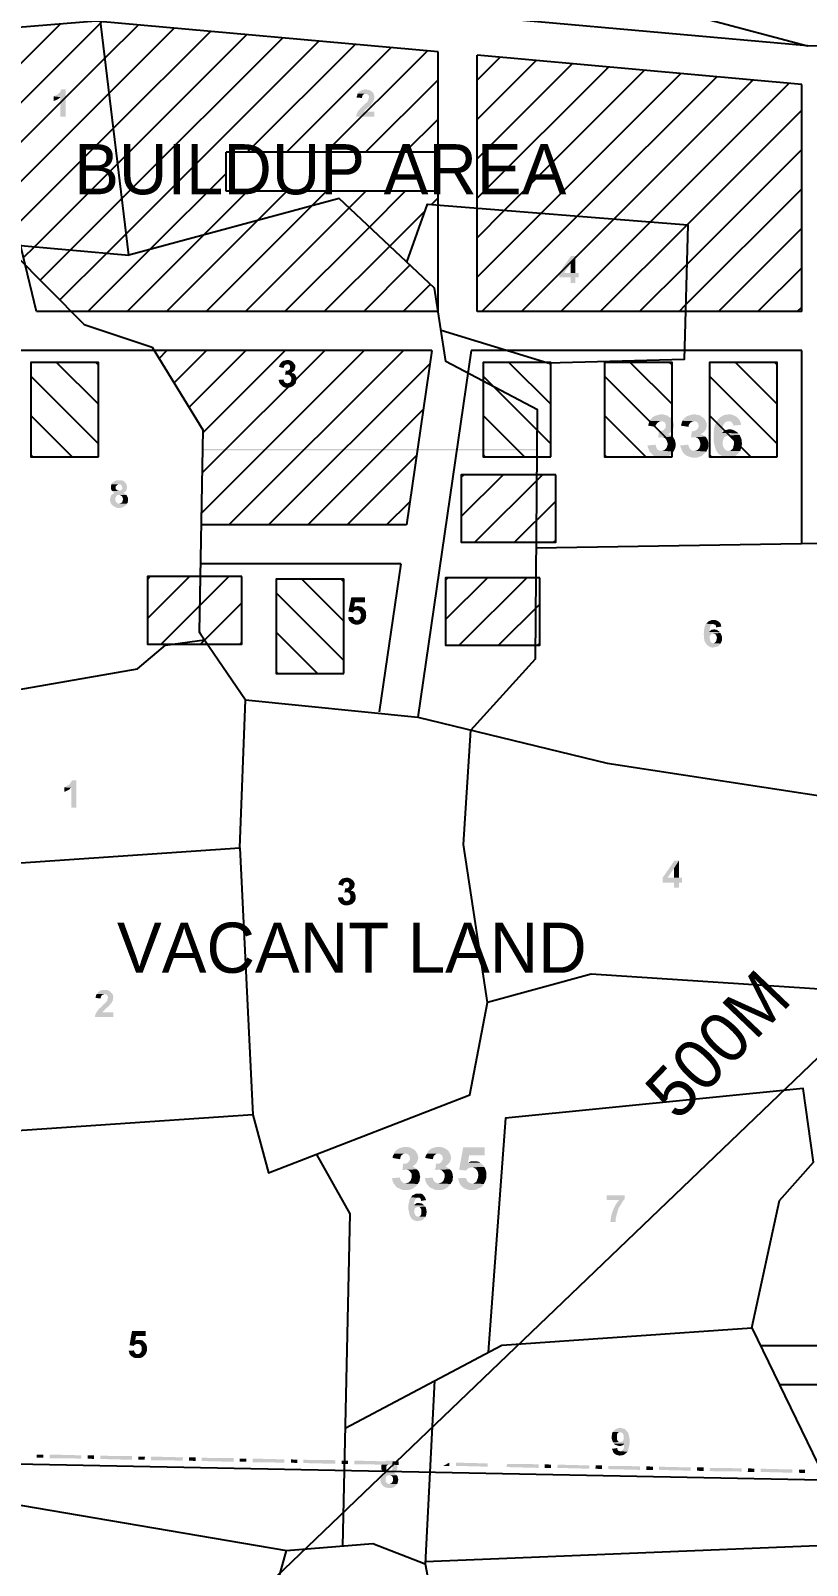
# Model space of a CAD drawing. Header units: metres. Extents: x 297 to 3998, y 336 to 1712.
# Drawn here: x 2994.3 to 3133.6, y 688.9 to 964.4 of the extents above; entities that cross this region are included whole.
import ezdxf

# ---------------------------------------------------------------- set-up
doc = ezdxf.new("R2010")
doc.units = ezdxf.units.M
doc.header["$MEASUREMENT"] = 0
doc.styles.get("Standard").update_dxf_attribs({"font": 'CENSCBK.TTF'})
pattern_1 = [(45, (-2513.5867, 677.9554), (-3.535534, 3.535534), [])]

msp = doc.modelspace()

# ---------------------------------------------------------------- hatches: boundary and pattern name
h = msp.add_hatch()
h.set_pattern_fill('ANSI31', color=2, scale=40, style=0)
h.set_pattern_definition(pattern_1)
h.paths.add_polyline_path([(3006.861, 966.04), (3005.98, 966.119), (2983.198, 964.258), (2992.484, 925.847), (3011.897, 924.13)])
h = msp.add_hatch()
h.set_pattern_fill('ANSI31', color=2, scale=40, style=0)
h.set_pattern_definition(pattern_1)
h.paths.add_polyline_path([(3067.375, 960.627), (3006.861, 966.04), (3011.897, 924.13), (3049.64, 934.311), (3061.77, 922.852), (3065.494, 933.293), (3067.375, 933.143), (3067.375, 935.589), (3029.35, 935.589), (3029.35, 942.589), (3067.375, 942.589)])
h = msp.add_hatch()
h.set_pattern_fill('ANSI31', color=2, scale=40, style=0)
h.set_pattern_definition(pattern_1)
h.paths.add_polyline_path([(3112.181, 929.584), (3111.76, 914), (3132.625, 914), (3132.625, 954.789), (3074.375, 960), (3074.375, 932.587)])
at = {"linetype": 'Continuous'}
for points in [[(3000.553, 953.873), (2999.826, 953.873), (2999.753, 953.8), (2999.68, 953.582), (2999.607, 953.437), (2999.462, 953.291), (2999.316, 953.146), (2999.098, 953), (2998.953, 952.855), (2998.735, 952.782), (2998.589, 952.637), (2998.444, 952.637), (2999.607, 952.491), (2999.607, 949.001), (3000.553, 949.001)], [(3054.367, 953.873), (3054.149, 953.873), (3054.004, 953.8), (3053.858, 953.8), (3053.713, 953.728), (3053.64, 953.728), (3053.567, 953.655), (3053.422, 953.582), (3053.276, 953.51), (3053.131, 953.437), (3053.131, 953.291), (3053.058, 953.219), (3052.985, 953.146), (3054.367, 953.073), (3054.513, 953.073), (3054.804, 952.928), (3054.949, 952.782), (3055.022, 952.491), (3054.949, 952.273), (3054.876, 951.982), (3054.731, 951.691), (3054.513, 951.473), (3054.294, 951.328), (3054.076, 951.11), (3053.858, 950.892), (3053.64, 950.673), (3053.422, 950.455), (3053.276, 950.237), (3053.058, 950.019), (3052.913, 949.801), (3052.84, 949.51), (3052.695, 949.219), (3052.695, 949.001), (3055.967, 949.001), (3055.967, 949.873), (3054.076, 949.873), (3054.222, 950.019), (3054.367, 950.237), (3054.585, 950.382), (3054.804, 950.601), (3055.094, 950.819), (3055.313, 951.037), (3055.458, 951.328), (3055.676, 951.546), (3055.749, 951.764), (3055.822, 951.91), (3055.894, 951.982), (3055.967, 952.273), (3055.967, 952.564), (3055.894, 952.855), (3055.822, 953.146), (3055.603, 953.364), (3055.385, 953.582), (3055.167, 953.728), (3054.876, 953.8), (3054.731, 953.8), (3054.585, 953.873)], [(2998.444, 952.637), (2998.444, 951.764), (2998.517, 951.837), (2998.735, 951.91), (2999.098, 952.055), (2999.316, 952.201), (2999.535, 952.419), (2999.607, 952.491)], [(3052.985, 953.146), (3052.913, 953), (3052.913, 952.855), (3052.84, 952.71), (3052.767, 952.564), (3052.767, 952.419), (3053.713, 952.346), (3053.713, 952.419), (3053.785, 952.637), (3053.858, 952.855), (3054.004, 953), (3054.222, 953.073), (3054.367, 953.073)], [(3092.037, 923.984), (3091.237, 923.984), (3089.128, 920.93), (3089.128, 920.13), (3091.165, 920.13), (3091.165, 919.112), (3092.037, 919.112), (3092.037, 920.13), (3092.619, 920.13), (3092.619, 920.93), (3090.001, 920.93), (3091.165, 922.603)], [(3092.037, 923.984), (3091.165, 922.603), (3091.165, 920.93), (3090.001, 920.93), (3092.037, 920.93)], [(3039.023, 904.567), (3038.95, 904.422), (3038.95, 904.349), (3038.877, 904.131), (3038.877, 904.058), (3039.677, 903.84), (3039.677, 903.913), (3039.75, 904.131), (3039.823, 904.277), (3039.968, 904.422), (3040.186, 904.495), (3040.332, 904.495)], [(3040.332, 905.295), (3040.259, 905.295), (3039.968, 905.222), (3039.605, 905.149), (3039.314, 904.931), (3039.096, 904.64), (3039.023, 904.567), (3040.332, 904.495), (3040.55, 904.495), (3040.768, 904.349), (3040.841, 904.131), (3040.841, 903.986), (3040.841, 903.768), (3040.695, 903.549), (3040.477, 903.404), (3040.259, 903.404), (3040.041, 903.404), (3039.968, 902.604), (3040.041, 902.604), (3040.186, 902.677), (3040.259, 902.677), (3040.405, 902.677), (3041.641, 902.749), (3041.495, 902.895), (3041.35, 902.895), (3041.204, 902.968), (3041.132, 903.04), (3041.35, 903.186), (3041.495, 903.331), (3041.641, 903.477), (3041.714, 903.622), (3041.786, 903.986), (3041.786, 904.349), (3041.568, 904.64), (3041.35, 904.931), (3041.059, 905.149), (3040.841, 905.222), (3040.623, 905.295), (3040.477, 905.295)], [(3039.677, 901.804), (3038.805, 901.731), (3038.805, 901.586), (3038.877, 901.368), (3038.95, 901.149), (3039.096, 900.931), (3039.241, 900.786), (3039.386, 900.64), (3039.605, 900.495), (3039.75, 900.422), (3039.968, 900.35), (3040.186, 900.35), (3040.405, 900.35), (3040.695, 900.35), (3040.914, 900.422), (3041.132, 900.495), (3041.277, 900.568), (3041.495, 900.713), (3041.641, 900.931), (3041.786, 901.004), (3040.332, 901.077), (3040.186, 901.149), (3039.968, 901.222), (3039.823, 901.368), (3039.75, 901.513), (3039.677, 901.659)], [(3041.641, 902.749), (3040.405, 902.677), (3040.55, 902.677), (3040.623, 902.604), (3040.768, 902.531), (3040.914, 902.386), (3040.986, 902.24), (3041.059, 902.095), (3041.059, 901.804), (3040.986, 901.513), (3040.914, 901.368), (3040.841, 901.295), (3040.623, 901.149), (3040.477, 901.149), (3040.332, 901.077), (3041.786, 901.004), (3041.859, 901.149), (3041.932, 901.513), (3042.004, 901.877), (3041.932, 902.313), (3041.859, 902.459), (3041.786, 902.604), (3041.786, 902.677)], [(3107.454, 895.55), (3107.309, 895.55), (3107.018, 895.477), (3106.727, 895.404), (3106.509, 895.332), (3106.218, 895.259), (3106, 895.114), (3105.782, 894.968), (3105.636, 894.75), (3105.418, 894.532), (3105.345, 894.386), (3107.382, 894.314), (3107.6, 894.314), (3107.745, 894.241), (3108.036, 894.095), (3108.182, 893.805), (3108.254, 893.441), (3108.182, 893.15), (3107.964, 892.859), (3107.818, 892.714), (3107.673, 892.641), (3107.454, 892.568), (3107.236, 892.496), (3107.018, 892.496), (3106.873, 891.332), (3106.945, 891.332), (3107.091, 891.405), (3107.309, 891.405), (3107.527, 891.405), (3109.491, 891.55), (3109.345, 891.623), (3108.982, 891.841), (3108.763, 891.914), (3108.618, 891.986), (3108.982, 892.205), (3109.2, 892.423), (3109.418, 892.641), (3109.563, 892.932), (3109.636, 893.15), (3109.709, 893.441), (3109.709, 893.732), (3109.636, 894.023), (3109.563, 894.241), (3109.418, 894.532), (3109.273, 894.75), (3109.054, 894.968), (3108.763, 895.114), (3108.545, 895.332), (3108.182, 895.404), (3107.891, 895.477), (3107.673, 895.55)], [(3113.345, 895.55), (3113.2, 895.55), (3112.909, 895.477), (3112.618, 895.404), (3112.4, 895.332), (3112.109, 895.259), (3111.891, 895.114), (3111.672, 894.968), (3111.527, 894.75), (3111.309, 894.532), (3111.236, 894.386), (3113.272, 894.314), (3113.49, 894.314), (3113.636, 894.241), (3113.927, 894.095), (3114.072, 893.805), (3114.145, 893.441), (3114.072, 893.15), (3113.854, 892.859), (3113.709, 892.714), (3113.563, 892.641), (3113.345, 892.568), (3113.127, 892.496), (3112.909, 892.496), (3112.763, 891.332), (3112.836, 891.332), (3112.981, 891.405), (3113.2, 891.405), (3113.418, 891.405), (3115.381, 891.55), (3115.236, 891.623), (3114.872, 891.841), (3114.654, 891.914), (3114.509, 891.986), (3114.872, 892.205), (3115.09, 892.423), (3115.308, 892.641), (3115.454, 892.932), (3115.527, 893.15), (3115.599, 893.441), (3115.599, 893.732), (3115.527, 894.023), (3115.454, 894.241), (3115.308, 894.532), (3115.163, 894.75), (3114.945, 894.968), (3114.654, 895.114), (3114.436, 895.332), (3114.072, 895.404), (3113.781, 895.477), (3113.563, 895.55)], [(3119.599, 895.55), (3119.526, 895.55), (3119.235, 895.477), (3118.945, 895.477), (3118.654, 895.404), (3118.436, 895.259), (3118.145, 895.114), (3117.926, 894.968), (3117.708, 894.75), (3117.563, 894.532), (3117.49, 894.386), (3119.526, 894.314), (3119.817, 894.314), (3120.035, 894.168), (3120.181, 893.95), (3120.326, 893.732), (3120.326, 893.514), (3121.708, 893.659), (3121.708, 893.805), (3121.635, 894.168), (3121.49, 894.459), (3121.344, 894.677), (3121.126, 894.895), (3120.908, 895.114), (3120.617, 895.259), (3120.326, 895.404), (3120.035, 895.477), (3119.817, 895.55)], [(3025.06, 892.714), (3024.769, 856.498), (3024.406, 856.425)], [(3025.351, 892.786), (3025.06, 892.714), (3024.769, 856.498)], [(3105.345, 894.386), (3105.2, 894.023), (3105.127, 893.732), (3105.055, 893.514), (3106.436, 893.295), (3106.436, 893.586), (3106.582, 893.805), (3106.727, 894.023), (3106.945, 894.168), (3107.164, 894.314), (3107.382, 894.314)], [(3111.236, 894.386), (3111.091, 894.023), (3111.018, 893.732), (3110.945, 893.514), (3112.327, 893.295), (3112.327, 893.586), (3112.472, 893.805), (3112.618, 894.023), (3112.836, 894.168), (3113.054, 894.314), (3113.272, 894.314)], [(3117.49, 894.386), (3117.345, 894.314), (3117.272, 894.168), (3117.199, 893.877), (3117.054, 893.659), (3116.981, 893.368), (3116.908, 893.077), (3116.908, 892.714), (3116.836, 892.423), (3116.836, 892.059), (3116.836, 891.696), (3116.836, 891.332), (3116.836, 890.968), (3116.836, 890.677), (3116.908, 890.314), (3116.981, 890.023), (3117.054, 889.732), (3117.127, 889.441), (3117.199, 889.223), (3117.345, 888.932), (3117.563, 888.641), (3117.708, 888.423), (3117.999, 888.278), (3118.217, 888.132), (3118.436, 887.987), (3118.726, 887.914), (3119.017, 887.841), (3119.235, 887.769), (3119.526, 887.769), (3119.817, 887.769), (3120.108, 887.841), (3120.399, 887.914), (3120.617, 888.059), (3120.908, 888.205), (3121.126, 888.423), (3121.344, 888.641), (3121.417, 888.787), (3121.563, 888.932), (3119.526, 889.005), (3119.235, 889.005), (3119.09, 889.078), (3118.872, 889.223), (3118.726, 889.441), (3118.581, 889.659), (3118.508, 889.878), (3118.436, 890.096), (3118.436, 890.387), (3118.436, 890.677), (3118.508, 890.896), (3118.581, 891.114), (3118.654, 891.332), (3118.799, 891.477), (3119.017, 891.623), (3119.235, 891.696), (3119.454, 891.768), (3121.49, 891.841), (3121.344, 891.986), (3121.199, 892.132), (3118.363, 892.205), (3118.363, 892.35), (3118.363, 892.641), (3118.436, 892.932), (3118.436, 893.223), (3118.508, 893.514), (3118.654, 893.805), (3118.799, 894.023), (3119.017, 894.168), (3119.308, 894.314), (3119.526, 894.314)], [(3119.672, 892.859), (3119.526, 892.859), (3119.235, 892.786), (3118.945, 892.714), (3118.726, 892.568), (3118.436, 892.35), (3118.363, 892.205), (3121.199, 892.132), (3121.126, 892.277), (3120.908, 892.423), (3120.617, 892.568), (3120.399, 892.714), (3120.108, 892.786), (3119.89, 892.859)], [(3106.364, 890.096), (3104.982, 889.95), (3104.982, 889.732), (3105.127, 889.368), (3105.273, 889.005), (3105.418, 888.714), (3105.636, 888.496), (3105.927, 888.205), (3106.218, 888.059), (3106.582, 887.914), (3106.873, 887.841), (3107.236, 887.769), (3107.6, 887.769), (3107.964, 887.769), (3108.327, 887.914), (3108.618, 887.987), (3108.982, 888.205), (3109.2, 888.423), (3109.491, 888.714), (3109.636, 888.859), (3107.454, 889.005), (3107.164, 889.005), (3106.873, 889.15), (3106.654, 889.368), (3106.509, 889.659), (3106.436, 889.878)], [(3109.491, 891.55), (3107.527, 891.405), (3107.745, 891.405), (3107.891, 891.332), (3108.109, 891.259), (3108.327, 890.968), (3108.4, 890.823), (3108.473, 890.605), (3108.545, 890.387), (3108.545, 890.241), (3108.545, 890.023), (3108.473, 889.805), (3108.4, 889.587), (3108.327, 889.441), (3108.036, 889.15), (3107.891, 889.078), (3107.673, 889.005), (3107.454, 889.005), (3109.636, 888.859), (3109.709, 889.005), (3109.854, 889.296), (3109.927, 889.514), (3110, 889.805), (3110, 890.096), (3110, 890.387), (3109.927, 890.677), (3109.854, 890.968), (3109.709, 891.187), (3109.636, 891.332)], [(3112.254, 890.096), (3110.872, 889.95), (3110.872, 889.732), (3111.018, 889.368), (3111.163, 889.005), (3111.309, 888.714), (3111.527, 888.496), (3111.818, 888.205), (3112.109, 888.059), (3112.472, 887.914), (3112.763, 887.841), (3113.127, 887.769), (3113.49, 887.769), (3113.854, 887.769), (3114.218, 887.914), (3114.509, 887.987), (3114.872, 888.205), (3115.09, 888.423), (3115.381, 888.714), (3115.527, 888.859), (3113.345, 889.005), (3113.054, 889.005), (3112.763, 889.15), (3112.545, 889.368), (3112.4, 889.659), (3112.327, 889.878)], [(3115.381, 891.55), (3113.418, 891.405), (3113.636, 891.405), (3113.781, 891.332), (3113.999, 891.259), (3114.218, 890.968), (3114.29, 890.823), (3114.363, 890.605), (3114.436, 890.387), (3114.436, 890.241), (3114.436, 890.023), (3114.363, 889.805), (3114.29, 889.587), (3114.218, 889.441), (3113.927, 889.15), (3113.781, 889.078), (3113.563, 889.005), (3113.345, 889.005), (3115.527, 888.859), (3115.599, 889.005), (3115.745, 889.296), (3115.818, 889.514), (3115.89, 889.805), (3115.89, 890.096), (3115.89, 890.387), (3115.818, 890.677), (3115.745, 890.968), (3115.599, 891.187), (3115.527, 891.332)], [(3121.49, 891.841), (3119.454, 891.768), (3119.672, 891.696), (3119.817, 891.696), (3120.108, 891.477), (3120.326, 891.187), (3120.399, 890.896), (3120.472, 890.605), (3120.472, 890.241), (3120.399, 889.95), (3120.326, 889.587), (3120.181, 889.296), (3119.89, 889.078), (3119.745, 889.005), (3119.526, 889.005), (3121.563, 888.932), (3121.635, 889.078), (3121.708, 889.368), (3121.853, 889.659), (3121.853, 889.95), (3121.926, 890.314), (3121.853, 890.605), (3121.853, 890.896), (3121.781, 891.187), (3121.635, 891.477), (3121.563, 891.696)], [(3025.133, 889.296), (3025.133, 889.078), (3085.129, 889.078)], [(3025.133, 889.296), (3085.129, 889.296), (3085.129, 889.078)], [(3010.152, 883.696), (3010.007, 883.696), (3009.643, 883.696), (3009.352, 883.551), (3009.061, 883.333), (3008.843, 883.114), (3008.77, 882.969), (3010.152, 882.969), (3010.37, 882.969), (3010.588, 882.823), (3010.661, 882.605), (3010.734, 882.387), (3010.734, 882.169), (3010.588, 882.024), (3010.443, 881.878), (3010.152, 881.805), (3008.916, 881.805), (3009.061, 881.66), (3009.134, 881.587), (3009.207, 881.514), (3009.352, 881.442), (3009.207, 881.369), (3009.134, 881.296), (3008.916, 881.151), (3008.698, 880.933), (3008.625, 880.642), (3008.552, 880.351), (3008.552, 880.06), (3008.625, 879.769), (3008.698, 879.551), (3008.916, 879.26), (3008.989, 879.187), (3009.061, 879.115), (3009.352, 878.969), (3009.57, 878.824), (3009.861, 878.751), (3010.152, 878.751), (3010.443, 878.751), (3010.734, 878.824), (3011.025, 878.969), (3011.243, 879.115), (3011.316, 879.187), (3011.388, 879.187), (3011.534, 879.406), (3011.534, 879.478), (3010.152, 879.478), (3009.934, 879.551), (3009.716, 879.696), (3009.57, 879.915), (3009.498, 880.205), (3009.498, 880.351), (3009.498, 880.569), (3009.643, 880.787), (3009.788, 881.005), (3010.007, 881.078), (3010.152, 881.078), (3011.461, 881.078), (3011.388, 881.151), (3011.316, 881.224), (3011.17, 881.296), (3011.097, 881.442), (3010.952, 881.442), (3011.025, 881.514), (3011.243, 881.66), (3011.388, 881.733), (3011.534, 882.096), (3011.607, 882.46), (3011.534, 882.823), (3011.388, 883.114), (3011.17, 883.405), (3010.879, 883.623), (3010.661, 883.696), (3010.443, 883.696), (3010.298, 883.696)], [(3008.77, 882.969), (3008.77, 882.896), (3008.698, 882.678), (3008.698, 882.46), (3008.698, 882.242), (3008.77, 882.024), (3008.843, 881.878), (3008.916, 881.805), (3010.152, 881.805), (3010.079, 881.805), (3009.861, 881.878), (3009.716, 882.024), (3009.57, 882.169), (3009.57, 882.387), (3009.57, 882.605), (3009.716, 882.751), (3009.861, 882.896), (3010.007, 882.969), (3010.152, 882.969)], [(3011.461, 881.078), (3010.152, 881.078), (3010.443, 881.005), (3010.661, 880.86), (3010.807, 880.569), (3010.879, 880.351), (3010.807, 880.06), (3010.734, 879.769), (3010.516, 879.624), (3010.298, 879.551), (3010.152, 879.478), (3011.534, 879.478), (3011.679, 879.624), (3011.752, 879.915), (3011.752, 880.278), (3011.752, 880.569), (3011.607, 880.86), (3011.534, 881.005)], [(3054.294, 862.679), (3051.822, 862.679), (3051.313, 860.134), (3052.113, 859.989), (3052.258, 860.207), (3052.404, 860.28), (3052.549, 860.352), (3052.767, 860.352), (3054.222, 860.498), (3054.149, 860.57), (3054.076, 860.643), (3053.931, 860.789), (3053.858, 860.861), (3053.713, 860.934), (3052.331, 860.934), (3052.476, 861.807), (3054.294, 861.807)], [(3052.985, 861.152), (3052.913, 861.152), (3052.767, 861.08), (3052.622, 861.08), (3052.331, 860.934), (3053.713, 860.934), (3053.64, 861.007), (3053.495, 861.007), (3053.422, 861.08), (3053.276, 861.08), (3053.131, 861.152)], [(3054.222, 860.498), (3052.767, 860.352), (3052.913, 860.352), (3053.204, 860.28), (3053.349, 860.061), (3053.495, 859.771), (3053.567, 859.48), (3053.495, 859.189), (3053.422, 858.898), (3053.204, 858.68), (3052.985, 858.534), (3052.84, 858.534), (3054.222, 858.534), (3054.222, 858.607), (3054.367, 858.825), (3054.44, 858.971), (3054.44, 859.189), (3054.513, 859.407), (3054.44, 859.625), (3054.44, 859.843), (3054.44, 860.061), (3054.367, 860.28), (3054.294, 860.352)], [(3052.113, 859.189), (3051.24, 859.116), (3051.24, 859.043), (3051.313, 858.825), (3051.386, 858.607), (3051.531, 858.389), (3051.676, 858.243), (3051.822, 858.098), (3052.04, 857.952), (3052.258, 857.88), (3052.476, 857.807), (3052.695, 857.807), (3052.913, 857.807), (3053.131, 857.807), (3053.349, 857.88), (3053.567, 857.952), (3053.785, 858.098), (3054.004, 858.243), (3054.149, 858.389), (3054.222, 858.534), (3052.84, 858.534), (3052.622, 858.607), (3052.476, 858.68), (3052.331, 858.752), (3052.258, 858.971), (3052.186, 859.043)], [(3115.454, 857.952), (3115.381, 857.88), (3115.308, 857.734), (3115.236, 857.443), (3115.163, 857.225), (3115.163, 857.08), (3115.09, 856.862), (3115.09, 856.643), (3115.09, 856.425), (3115.018, 856.134), (3115.09, 855.916), (3115.09, 855.698), (3115.09, 855.48), (3115.09, 855.262), (3115.163, 855.116), (3115.163, 854.898), (3115.308, 854.607), (3115.381, 854.535), (3115.454, 854.389), (3115.672, 854.098), (3115.963, 853.88), (3116.254, 853.735), (3116.617, 853.662), (3116.981, 853.735), (3117.345, 853.807), (3117.708, 853.953), (3117.926, 854.244), (3117.999, 854.316), (3118.072, 854.389), (3116.763, 854.462), (3116.472, 854.535), (3116.254, 854.753), (3116.181, 855.044), (3116.108, 855.334), (3116.108, 855.698), (3116.254, 855.916), (3116.399, 856.134), (3116.763, 856.207), (3118.072, 856.28), (3117.926, 856.353), (3117.854, 856.425), (3116.036, 856.498), (3116.036, 856.643), (3116.108, 857.007), (3116.181, 857.371), (3116.327, 857.662), (3116.472, 857.807), (3116.617, 857.88), (3116.763, 857.88)], [(3116.836, 858.607), (3116.472, 858.607), (3116.108, 858.462), (3115.818, 858.316), (3115.527, 858.025), (3115.454, 857.952), (3116.763, 857.88), (3116.981, 857.807), (3117.127, 857.807), (3117.199, 857.662), (3117.272, 857.516), (3117.272, 857.298), (3118.217, 857.443), (3118.145, 857.589), (3118.145, 857.734), (3118.072, 857.952), (3117.854, 858.243), (3117.49, 858.462), (3117.345, 858.534), (3117.127, 858.607), (3116.981, 858.607)], [(3116.908, 856.934), (3116.836, 856.934), (3116.617, 856.862), (3116.399, 856.862), (3116.254, 856.716), (3116.108, 856.643), (3116.036, 856.498), (3117.854, 856.425), (3117.854, 856.571), (3117.636, 856.643), (3117.49, 856.789), (3117.345, 856.862), (3117.127, 856.862), (3117.054, 856.934)], [(3024.769, 856.498), (3024.406, 856.425), (3025.569, 855.116)], [(3024.406, 856.425), (3025.569, 855.116), (3025.351, 854.971)], [(3025.569, 855.189), (3025.424, 854.898), (3032.987, 844.426)], [(3025.424, 854.898), (3032.987, 844.426), (3032.769, 844.135)], [(3118.072, 856.28), (3116.763, 856.207), (3116.981, 856.134), (3117.199, 855.989), (3117.345, 855.698), (3117.417, 855.407), (3117.345, 855.116), (3117.272, 854.825), (3117.127, 854.607), (3116.908, 854.462), (3116.763, 854.462), (3118.072, 854.389), (3118.145, 854.535), (3118.29, 854.898), (3118.29, 855.334), (3118.29, 855.698), (3118.145, 856.062), (3118.072, 856.207)], [(3002.516, 829.809), (3001.716, 829.809), (3001.571, 829.591), (3001.498, 829.445), (3001.353, 829.227), (3001.207, 829.082), (3000.989, 828.936), (3000.844, 828.864), (3000.625, 828.718), (3000.48, 828.645), (3000.335, 828.573), (3001.571, 828.5), (3001.571, 824.937), (3002.516, 824.937)], [(3000.335, 828.573), (3000.335, 827.773), (3000.407, 827.773), (3000.698, 827.918), (3000.989, 828.064), (3001.28, 828.209), (3001.425, 828.427), (3001.571, 828.5)], [(3110.582, 815.41), (3109.782, 815.41), (3107.673, 812.356), (3107.673, 811.483), (3109.709, 811.483), (3109.709, 810.538), (3110.582, 810.538), (3110.582, 811.483), (3111.163, 811.483), (3111.163, 812.356), (3108.545, 812.356), (3109.709, 814.028)], [(3110.582, 815.41), (3109.709, 814.028), (3109.709, 812.356), (3108.545, 812.356), (3110.582, 812.356)], [(3049.64, 811.628), (3049.64, 811.483), (3049.568, 811.41), (3049.495, 811.192), (3049.495, 811.119), (3050.367, 810.901), (3050.367, 810.974), (3050.367, 811.192), (3050.513, 811.338), (3050.586, 811.483), (3050.804, 811.556), (3050.949, 811.556)], [(3051.022, 812.356), (3050.877, 812.356), (3050.586, 812.283), (3050.222, 812.21), (3049.931, 811.992), (3049.713, 811.701), (3049.64, 811.628), (3050.949, 811.556), (3051.167, 811.556), (3051.386, 811.41), (3051.458, 811.192), (3051.458, 811.047), (3051.458, 810.828), (3051.313, 810.61), (3051.095, 810.465), (3050.877, 810.465), (3050.731, 810.465), (3050.586, 809.665), (3050.658, 809.665), (3050.804, 809.738), (3050.949, 809.738), (3051.022, 809.738), (3052.331, 809.81), (3052.186, 809.883), (3052.113, 809.956), (3051.967, 809.956), (3051.822, 810.029), (3051.749, 810.101), (3051.967, 810.247), (3052.113, 810.392), (3052.258, 810.538), (3052.331, 810.683), (3052.404, 811.047), (3052.404, 811.41), (3052.258, 811.701), (3051.967, 811.992), (3051.676, 812.21), (3051.458, 812.283), (3051.24, 812.356), (3051.095, 812.356)], [(3050.295, 808.865), (3049.422, 808.792), (3049.422, 808.647), (3049.495, 808.429), (3049.568, 808.21), (3049.713, 807.992), (3049.858, 807.847), (3050.004, 807.701), (3050.222, 807.556), (3050.367, 807.483), (3050.586, 807.411), (3050.804, 807.411), (3051.095, 807.411), (3051.313, 807.411), (3051.531, 807.483), (3051.749, 807.556), (3051.967, 807.629), (3052.113, 807.774), (3052.331, 807.992), (3052.404, 808.065), (3051.022, 808.138), (3050.804, 808.21), (3050.586, 808.283), (3050.513, 808.429), (3050.367, 808.574), (3050.367, 808.72)], [(3052.331, 809.81), (3051.022, 809.738), (3051.167, 809.738), (3051.313, 809.665), (3051.458, 809.592), (3051.531, 809.447), (3051.604, 809.301), (3051.676, 809.156), (3051.676, 808.865), (3051.604, 808.574), (3051.531, 808.429), (3051.458, 808.356), (3051.24, 808.21), (3051.095, 808.21), (3051.022, 808.138), (3052.404, 808.065), (3052.476, 808.21), (3052.622, 808.574), (3052.622, 808.938), (3052.549, 809.301), (3052.476, 809.519), (3052.404, 809.665), (3052.404, 809.738)], [(3007.534, 792.212), (3007.316, 792.212), (3007.17, 792.212), (3007.025, 792.139), (3006.88, 792.139), (3006.807, 792.066), (3006.661, 792.066), (3006.589, 791.921), (3006.443, 791.848), (3006.298, 791.775), (3006.298, 791.63), (3006.225, 791.557), (3006.152, 791.484), (3007.534, 791.484), (3007.68, 791.412), (3007.97, 791.339), (3008.116, 791.121), (3008.189, 790.903), (3008.116, 790.612), (3008.043, 790.321), (3007.898, 790.103), (3007.68, 789.884), (3007.461, 789.666), (3007.316, 789.594), (3007.243, 789.448), (3007.025, 789.23), (3006.807, 789.012), (3006.589, 788.866), (3006.443, 788.648), (3006.225, 788.357), (3006.08, 788.139), (3005.934, 787.848), (3005.861, 787.63), (3005.861, 787.339), (3009.134, 787.339), (3009.134, 788.212), (3007.243, 788.212), (3007.243, 788.285), (3007.316, 788.357), (3007.534, 788.575), (3007.752, 788.794), (3007.97, 789.012), (3008.261, 789.23), (3008.479, 789.448), (3008.625, 789.666), (3008.843, 789.884), (3008.916, 790.175), (3008.989, 790.248), (3009.061, 790.321), (3009.061, 790.684), (3009.134, 790.975), (3009.061, 791.266), (3008.989, 791.484), (3008.77, 791.703), (3008.552, 791.921), (3008.334, 792.066), (3007.97, 792.212), (3007.898, 792.212), (3007.752, 792.212)], [(3006.152, 791.484), (3006.007, 791.193), (3006.007, 791.121), (3005.934, 790.903), (3005.934, 790.757), (3006.88, 790.684), (3006.88, 790.83), (3006.952, 791.048), (3007.025, 791.193), (3007.17, 791.339), (3007.389, 791.412), (3007.534, 791.484)], [(3061.567, 763.995), (3061.421, 763.995), (3061.13, 763.995), (3060.912, 763.923), (3060.621, 763.85), (3060.403, 763.777), (3060.185, 763.632), (3059.967, 763.486), (3059.749, 763.268), (3059.603, 763.05), (3059.53, 762.832), (3061.494, 762.832), (3061.712, 762.832), (3061.858, 762.759), (3062.148, 762.541), (3062.294, 762.25), (3062.367, 761.959), (3062.294, 761.668), (3062.076, 761.305), (3062.003, 761.232), (3061.785, 761.086), (3061.639, 761.014), (3061.421, 761.014), (3061.13, 761.014), (3060.985, 759.85), (3061.058, 759.85), (3061.276, 759.85), (3061.494, 759.923), (3061.639, 759.923), (3063.603, 759.996), (3063.457, 760.141), (3063.312, 760.214), (3063.094, 760.359), (3062.948, 760.432), (3062.73, 760.505), (3062.803, 760.505), (3063.094, 760.723), (3063.312, 760.941), (3063.53, 761.159), (3063.676, 761.45), (3063.748, 761.668), (3063.821, 761.959), (3063.821, 762.25), (3063.748, 762.468), (3063.676, 762.759), (3063.53, 762.977), (3063.385, 763.268), (3063.167, 763.486), (3062.948, 763.632), (3062.658, 763.777), (3062.367, 763.923), (3062.003, 763.995), (3061.785, 763.995)], [(3067.457, 763.995), (3067.312, 763.995), (3067.021, 763.995), (3066.803, 763.923), (3066.512, 763.85), (3066.294, 763.777), (3066.075, 763.632), (3065.857, 763.486), (3065.639, 763.268), (3065.494, 763.05), (3065.421, 762.832), (3067.384, 762.832), (3067.603, 762.832), (3067.748, 762.759), (3068.039, 762.541), (3068.184, 762.25), (3068.257, 761.959), (3068.184, 761.668), (3067.966, 761.305), (3067.894, 761.232), (3067.675, 761.086), (3067.53, 761.014), (3067.312, 761.014), (3067.021, 761.014), (3066.875, 759.85), (3066.948, 759.85), (3067.166, 759.85), (3067.384, 759.923), (3067.53, 759.923), (3069.493, 759.996), (3069.348, 760.141), (3069.203, 760.214), (3068.984, 760.359), (3068.839, 760.432), (3068.621, 760.505), (3068.693, 760.505), (3068.984, 760.723), (3069.203, 760.941), (3069.421, 761.159), (3069.566, 761.45), (3069.639, 761.668), (3069.712, 761.959), (3069.712, 762.25), (3069.639, 762.468), (3069.566, 762.759), (3069.421, 762.977), (3069.275, 763.268), (3069.057, 763.486), (3068.839, 763.632), (3068.548, 763.777), (3068.257, 763.923), (3067.894, 763.995), (3067.675, 763.995)], [(3075.748, 763.923), (3071.893, 763.923), (3071.166, 759.923), (3072.33, 759.777), (3072.402, 759.777), (3072.548, 759.996), (3072.693, 760.068), (3072.911, 760.214), (3073.057, 760.286), (3073.275, 760.286), (3073.42, 760.359), (3075.675, 760.432), (3075.529, 760.65), (3075.384, 760.796), (3075.238, 760.868), (3075.093, 761.086), (3074.948, 761.159), (3072.766, 761.232), (3072.984, 762.541), (3075.748, 762.541)], [(3059.53, 762.832), (3059.312, 762.468), (3059.24, 762.25), (3059.24, 762.032), (3060.549, 761.814), (3060.621, 762.032), (3060.694, 762.323), (3060.839, 762.541), (3061.058, 762.686), (3061.276, 762.832), (3061.494, 762.832)], [(3065.421, 762.832), (3065.203, 762.468), (3065.13, 762.25), (3065.13, 762.032), (3066.439, 761.814), (3066.512, 762.032), (3066.585, 762.323), (3066.73, 762.541), (3066.948, 762.686), (3067.166, 762.832), (3067.384, 762.832)], [(3073.784, 761.45), (3073.566, 761.45), (3073.348, 761.45), (3073.202, 761.377), (3072.984, 761.305), (3072.766, 761.232), (3074.948, 761.159), (3074.729, 761.305), (3074.584, 761.377), (3074.22, 761.45), (3074.002, 761.45)], [(3075.675, 760.432), (3073.42, 760.359), (3073.566, 760.359), (3073.784, 760.286), (3074.075, 760.141), (3074.366, 759.85), (3074.511, 759.559), (3074.584, 759.196), (3074.584, 758.905), (3074.584, 758.759), (3074.511, 758.396), (3074.366, 758.032), (3074.22, 757.741), (3073.857, 757.523), (3073.711, 757.45), (3073.493, 757.45), (3075.602, 757.378), (3075.675, 757.523), (3075.82, 757.814), (3075.966, 758.178), (3076.038, 758.468), (3076.038, 758.832), (3076.038, 759.123), (3076.038, 759.487), (3075.966, 759.777), (3075.82, 760.141), (3075.748, 760.286)], [(3060.549, 758.541), (3059.094, 758.396), (3059.167, 758.25), (3059.24, 757.887), (3059.385, 757.523), (3059.603, 757.232), (3059.821, 756.941), (3060.04, 756.723), (3060.403, 756.578), (3060.694, 756.432), (3061.058, 756.287), (3061.421, 756.287), (3061.712, 756.287), (3062.076, 756.287), (3062.439, 756.359), (3062.803, 756.505), (3063.094, 756.723), (3063.385, 756.941), (3063.603, 757.159), (3063.748, 757.378), (3061.567, 757.45), (3061.276, 757.523), (3060.985, 757.668), (3060.767, 757.887), (3060.621, 758.178), (3060.549, 758.396)], [(3063.603, 759.996), (3061.639, 759.923), (3061.858, 759.923), (3062.076, 759.85), (3062.221, 759.777), (3062.439, 759.487), (3062.585, 759.341), (3062.658, 759.123), (3062.658, 758.905), (3062.658, 758.687), (3062.658, 758.541), (3062.585, 758.323), (3062.512, 758.105), (3062.439, 757.959), (3062.148, 757.668), (3062.003, 757.596), (3061.785, 757.523), (3061.567, 757.45), (3063.748, 757.378), (3063.821, 757.523), (3063.967, 757.741), (3064.112, 758.032), (3064.112, 758.323), (3064.185, 758.614), (3064.112, 758.905), (3064.112, 759.196), (3063.967, 759.487), (3063.894, 759.705), (3063.748, 759.85)], [(3066.439, 758.541), (3064.985, 758.396), (3065.057, 758.25), (3065.13, 757.887), (3065.276, 757.523), (3065.494, 757.232), (3065.712, 756.941), (3065.93, 756.723), (3066.294, 756.578), (3066.585, 756.432), (3066.948, 756.287), (3067.312, 756.287), (3067.603, 756.287), (3067.966, 756.287), (3068.33, 756.359), (3068.693, 756.505), (3068.984, 756.723), (3069.275, 756.941), (3069.493, 757.159), (3069.639, 757.378), (3067.457, 757.45), (3067.166, 757.523), (3066.875, 757.668), (3066.657, 757.887), (3066.512, 758.178), (3066.439, 758.396)], [(3069.493, 759.996), (3067.53, 759.923), (3067.748, 759.923), (3067.966, 759.85), (3068.112, 759.777), (3068.33, 759.487), (3068.475, 759.341), (3068.548, 759.123), (3068.548, 758.905), (3068.548, 758.687), (3068.548, 758.541), (3068.475, 758.323), (3068.403, 758.105), (3068.33, 757.959), (3068.039, 757.668), (3067.894, 757.596), (3067.675, 757.523), (3067.457, 757.45), (3069.639, 757.378), (3069.712, 757.523), (3069.857, 757.741), (3070.002, 758.032), (3070.002, 758.323), (3070.075, 758.614), (3070.002, 758.905), (3070.002, 759.196), (3069.857, 759.487), (3069.784, 759.705), (3069.639, 759.85)], [(3072.402, 758.468), (3070.948, 758.396), (3071.021, 758.25), (3071.093, 757.887), (3071.239, 757.523), (3071.384, 757.232), (3071.675, 756.941), (3071.893, 756.723), (3072.257, 756.505), (3072.548, 756.432), (3072.911, 756.287), (3073.275, 756.287), (3073.639, 756.287), (3074.002, 756.287), (3074.366, 756.432), (3074.657, 756.578), (3075.02, 756.723), (3075.311, 756.941), (3075.529, 757.232), (3075.602, 757.378), (3073.493, 757.45), (3073.348, 757.45), (3073.13, 757.523), (3072.984, 757.596), (3072.766, 757.741), (3072.62, 757.887), (3072.548, 758.105), (3072.475, 758.25)], [(3062.512, 754.978), (3062.439, 754.905), (3062.367, 754.76), (3062.221, 754.469), (3062.221, 754.251), (3062.148, 754.105), (3062.148, 753.887), (3062.076, 753.669), (3062.076, 753.451), (3062.076, 753.232), (3062.076, 753.014), (3062.076, 752.723), (3062.148, 752.505), (3062.148, 752.36), (3062.221, 752.142), (3062.221, 751.923), (3062.367, 751.633), (3062.439, 751.56), (3062.439, 751.487), (3062.658, 751.123), (3062.948, 750.905), (3063.312, 750.76), (3063.676, 750.687), (3064.039, 750.76), (3064.403, 750.833), (3064.694, 750.978), (3064.985, 751.269), (3065.057, 751.342), (3065.13, 751.487), (3063.821, 751.487), (3063.53, 751.56), (3063.312, 751.778), (3063.167, 752.069), (3063.094, 752.36), (3063.167, 752.723), (3063.239, 753.014), (3063.457, 753.16), (3063.748, 753.232), (3065.057, 753.305), (3064.985, 753.451), (3064.912, 753.523), (3063.094, 753.523), (3063.094, 753.669), (3063.094, 754.032), (3063.167, 754.396), (3063.385, 754.687), (3063.53, 754.832), (3063.676, 754.905), (3063.821, 754.905)], [(3063.894, 755.632), (3063.821, 755.632), (3063.457, 755.632), (3063.167, 755.487), (3062.803, 755.341), (3062.585, 755.05), (3062.512, 754.978), (3063.821, 754.905), (3064.039, 754.905), (3064.112, 754.832), (3064.257, 754.687), (3064.33, 754.541), (3064.33, 754.323), (3065.203, 754.469), (3065.203, 754.614), (3065.13, 754.76), (3065.057, 754.978), (3064.839, 755.269), (3064.548, 755.56), (3064.33, 755.632), (3064.185, 755.632), (3064.039, 755.632)], [(3100.837, 755.341), (3097.637, 755.341), (3097.637, 754.469), (3099.819, 754.469), (3099.746, 754.323), (3099.6, 754.178), (3099.455, 753.96), (3099.31, 753.741), (3099.164, 753.523), (3099.091, 753.305), (3098.946, 753.087), (3098.873, 752.869), (3098.728, 752.578), (3098.655, 752.36), (3098.582, 752.142), (3098.51, 751.851), (3098.437, 751.633), (3098.437, 751.414), (3098.364, 751.123), (3098.364, 750.905), (3098.291, 750.687), (3098.291, 750.542), (3099.237, 750.542), (3099.237, 750.614), (3099.237, 750.905), (3099.237, 751.196), (3099.31, 751.414), (3099.382, 751.705), (3099.455, 751.996), (3099.528, 752.214), (3099.6, 752.505), (3099.673, 752.723), (3099.746, 753.014), (3099.891, 753.232), (3100.037, 753.451), (3100.182, 753.669), (3100.328, 753.96), (3100.473, 754.178), (3100.619, 754.396), (3100.764, 754.541), (3100.837, 754.614)], [(3063.894, 753.96), (3063.821, 753.96), (3063.676, 753.96), (3063.457, 753.887), (3063.312, 753.741), (3063.167, 753.669), (3063.094, 753.523), (3064.912, 753.523), (3064.839, 753.596), (3064.694, 753.669), (3064.548, 753.814), (3064.403, 753.887), (3064.185, 753.887), (3064.039, 753.96)], [(3065.057, 753.305), (3063.748, 753.232), (3063.821, 753.232), (3064.039, 753.232), (3064.257, 753.014), (3064.403, 752.723), (3064.403, 752.432), (3064.403, 752.142), (3064.33, 751.851), (3064.185, 751.633), (3063.967, 751.487), (3063.821, 751.487), (3065.13, 751.487), (3065.203, 751.56), (3065.276, 751.923), (3065.348, 752.36), (3065.276, 752.723), (3065.203, 753.087), (3065.13, 753.232)], [(3014.952, 730.979), (3012.479, 730.979), (3012.043, 728.434), (3012.77, 728.289), (3012.988, 728.507), (3013.134, 728.58), (3013.279, 728.652), (3013.497, 728.652), (3014.952, 728.725), (3014.734, 728.943), (3014.661, 729.016), (3014.515, 729.161), (3014.443, 729.234), (3013.061, 729.234), (3013.206, 730.107), (3014.952, 730.107)], [(3012.843, 727.489), (3011.897, 727.416), (3011.897, 727.343), (3011.97, 727.125), (3012.043, 726.834), (3012.188, 726.689), (3012.334, 726.471), (3012.552, 726.398), (3012.697, 726.252), (3012.916, 726.18), (3013.134, 726.107), (3013.425, 726.107), (3013.643, 726.107), (3013.861, 726.107), (3014.079, 726.18), (3014.297, 726.252), (3014.515, 726.398), (3014.661, 726.543), (3014.806, 726.689), (3014.879, 726.762), (3013.497, 726.834), (3013.352, 726.834), (3013.134, 726.907), (3013.061, 727.052), (3012.916, 727.271), (3012.843, 727.343)], [(3013.715, 729.38), (3013.57, 729.38), (3013.425, 729.38), (3013.352, 729.38), (3013.061, 729.234), (3014.443, 729.234), (3014.37, 729.307), (3014.225, 729.307), (3014.079, 729.38), (3014.006, 729.38), (3013.861, 729.38)], [(3014.952, 728.725), (3013.497, 728.652), (3013.57, 728.652), (3013.861, 728.58), (3014.079, 728.361), (3014.225, 728.071), (3014.225, 727.78), (3014.225, 727.489), (3014.079, 727.198), (3013.934, 726.98), (3013.643, 726.834), (3013.497, 726.834), (3014.879, 726.762), (3014.952, 726.907), (3015.024, 727.052), (3015.097, 727.271), (3015.17, 727.489), (3015.17, 727.707), (3015.17, 727.925), (3015.17, 728.143), (3015.097, 728.361), (3015.024, 728.58), (3014.952, 728.652)], [(3100.109, 713.599), (3100.037, 713.599), (3099.673, 713.526), (3099.31, 713.381), (3099.019, 713.162), (3098.8, 712.944), (3098.728, 712.872), (3100.037, 712.799), (3100.328, 712.726), (3100.546, 712.508), (3100.691, 712.217), (3100.691, 711.926), (3100.691, 711.563), (3100.546, 711.272), (3100.4, 711.126), (3100.109, 711.054), (3098.8, 710.981), (3098.873, 710.908), (3098.946, 710.763), (3100.764, 710.763), (3100.764, 710.617), (3100.764, 710.472), (3100.764, 710.254), (3100.691, 709.89), (3100.619, 709.745), (3100.473, 709.599), (3100.328, 709.454), (3100.182, 709.381), (3100.037, 709.381), (3101.346, 709.308), (3101.418, 709.381), (3101.491, 709.599), (3101.564, 709.89), (3101.637, 710.181), (3101.709, 710.472), (3101.782, 710.763), (3101.782, 711.126), (3101.782, 711.49), (3101.709, 711.781), (3101.637, 712.144), (3101.564, 712.435), (3101.491, 712.726), (3101.273, 712.944), (3101.128, 713.162), (3100.909, 713.381), (3100.619, 713.453), (3100.328, 713.526), (3100.182, 713.599)], [(3098.728, 712.872), (3098.655, 712.726), (3098.582, 712.508), (3098.582, 712.29), (3098.51, 712.072), (3098.51, 711.853), (3098.51, 711.708), (3098.582, 711.49), (3098.655, 711.272), (3098.728, 711.054), (3098.8, 710.981), (3100.109, 711.054), (3100.037, 711.054), (3099.819, 711.054), (3099.6, 711.272), (3099.455, 711.563), (3099.455, 711.853), (3099.455, 712.217), (3099.528, 712.508), (3099.673, 712.726), (3099.891, 712.799), (3100.037, 712.799)], [(2996.553, 708.217), (2996.553, 708.799), (2995.389, 708.217)], [(2996.553, 708.799), (2995.389, 708.217), (2995.389, 708.799)], [(3003.389, 708.654), (2997.717, 708.145), (2997.717, 708.799)], [(3003.389, 708.072), (3003.389, 708.654), (2997.717, 708.145)], [(3005.643, 707.999), (3005.643, 708.654), (3004.552, 708.072)], [(3005.643, 708.654), (3004.552, 708.072), (3004.552, 708.654)], [(3012.479, 708.508), (3006.807, 707.999), (3006.807, 708.581)], [(3012.479, 707.854), (3012.479, 708.508), (3006.807, 707.999)], [(3014.734, 707.854), (3014.806, 708.436), (3013.643, 707.854)], [(3014.806, 708.436), (3013.643, 707.854), (3013.643, 708.436)], [(3021.642, 708.29), (3015.897, 707.781), (3015.897, 708.436)], [(3021.569, 707.708), (3021.642, 708.29), (3015.897, 707.781)], [(3023.897, 707.636), (3023.897, 708.29), (3022.733, 707.708)], [(3023.897, 708.29), (3022.733, 707.708), (3022.733, 708.29)], [(3030.732, 708.145), (3024.987, 707.636), (3024.987, 708.217)], [(3030.732, 707.49), (3030.732, 708.145), (3024.987, 707.636)], [(3032.987, 707.49), (3032.987, 708.072), (3031.823, 707.49)], [(3032.987, 708.072), (3031.823, 707.49), (3031.823, 708.072)], [(3039.823, 707.926), (3034.15, 707.417), (3034.15, 708.072)], [(3099.528, 709.963), (3098.582, 709.817), (3098.655, 709.672), (3098.728, 709.454), (3098.8, 709.235), (3098.873, 709.09), (3099.019, 708.945), (3099.382, 708.726), (3099.746, 708.654), (3099.964, 708.581), (3100.182, 708.654), (3100.4, 708.654), (3100.619, 708.726), (3100.764, 708.799), (3100.982, 708.945), (3101.128, 709.09), (3101.273, 709.235), (3101.346, 709.308), (3100.037, 709.381), (3099.746, 709.454), (3099.6, 709.672), (3099.528, 709.745)], [(3098.946, 710.763), (3098.946, 710.69), (3099.164, 710.544), (3099.382, 710.472), (3099.6, 710.399), (3099.819, 710.326), (3100.109, 710.326), (3100.328, 710.399), (3100.546, 710.472), (3100.691, 710.617), (3100.764, 710.763)], [(3039.823, 707.345), (3039.823, 707.926), (3034.15, 707.417)], [(3042.15, 707.854), (3040.986, 707.345), (3040.986, 707.926)], [(3042.15, 707.272), (3042.15, 707.854), (3040.986, 707.345)], [(3048.986, 707.781), (3043.241, 707.272), (3043.241, 707.854)], [(3048.986, 707.127), (3048.986, 707.781), (3043.241, 707.272)], [(3051.24, 707.127), (3051.24, 707.708), (3050.077, 707.127)], [(3051.24, 707.708), (3050.077, 707.127), (3050.077, 707.708)], [(3058.076, 707.563), (3052.331, 707.054), (3052.404, 707.708)], [(3058.076, 706.981), (3058.076, 707.563), (3052.331, 707.054)], [(3058.658, 707.708), (3058.512, 707.708), (3058.149, 707.708), (3057.858, 707.563), (3057.567, 707.345), (3057.349, 707.127), (3057.276, 706.981), (3058.658, 706.981), (3058.876, 706.981), (3059.094, 706.836), (3059.167, 706.617), (3059.24, 706.399), (3059.167, 706.181), (3059.094, 706.036), (3058.876, 705.89), (3058.658, 705.818), (3057.422, 705.818), (3057.494, 705.672), (3057.64, 705.599), (3057.712, 705.527), (3057.858, 705.454), (3057.712, 705.381), (3057.567, 705.381), (3057.349, 705.163), (3057.203, 704.872), (3057.131, 704.581), (3057.058, 704.29), (3057.058, 703.999), (3057.131, 703.709), (3057.276, 703.418), (3057.494, 703.2), (3057.567, 703.127), (3057.64, 703.054), (3057.931, 702.909), (3058.221, 702.836), (3058.512, 702.763), (3058.876, 702.763), (3059.167, 702.836), (3059.458, 702.909), (3059.676, 703.127), (3059.894, 703.272), (3059.967, 703.418), (3060.04, 703.49), (3058.658, 703.49), (3058.367, 703.563), (3058.149, 703.709), (3058.003, 703.927), (3058.003, 704.218), (3058.003, 704.363), (3058.003, 704.581), (3058.076, 704.799), (3058.294, 705.018), (3058.512, 705.09), (3058.658, 705.09), (3059.967, 705.09), (3059.894, 705.163), (3059.821, 705.236), (3059.676, 705.381), (3059.53, 705.454), (3059.458, 705.454), (3059.53, 705.527), (3059.676, 705.672), (3059.821, 705.818), (3060.04, 706.108), (3060.112, 706.472), (3060.04, 706.836), (3059.894, 707.127), (3059.676, 707.417), (3059.312, 707.636), (3059.167, 707.708), (3058.949, 707.708), (3058.803, 707.708)], [(3057.276, 706.981), (3057.203, 706.908), (3057.203, 706.69), (3057.203, 706.472), (3057.203, 706.254), (3057.276, 706.036), (3057.349, 705.89), (3057.422, 705.818), (3058.658, 705.818), (3058.585, 705.818), (3058.367, 705.89), (3058.149, 706.036), (3058.076, 706.181), (3058.076, 706.399), (3058.076, 706.617), (3058.149, 706.763), (3058.294, 706.908), (3058.512, 706.981), (3058.658, 706.981)], [(3060.33, 706.908), (3060.33, 707.563), (3059.167, 706.981)], [(3060.33, 707.563), (3059.167, 706.981), (3059.24, 707.563)], [(3069.421, 706.763), (3069.421, 707.345), (3068.33, 706.763)], [(3076.257, 707.199), (3070.584, 706.763), (3070.584, 707.345)], [(3076.257, 706.617), (3076.257, 707.199), (3070.584, 706.763)], [(3085.42, 707.054), (3079.675, 706.545), (3079.747, 707.127)], [(3085.42, 706.399), (3085.42, 707.054), (3079.675, 706.545)], [(3087.674, 706.981), (3086.51, 706.399), (3086.51, 707.054)], [(3087.674, 706.399), (3087.674, 706.981), (3086.51, 706.399)], [(3094.51, 706.836), (3088.765, 706.399), (3088.838, 706.981)], [(3094.51, 706.254), (3094.51, 706.836), (3088.765, 706.399)], [(3096.764, 706.181), (3096.764, 706.836), (3095.601, 706.254)], [(3096.764, 706.836), (3095.601, 706.254), (3095.673, 706.836)], [(3103.6, 706.69), (3097.928, 706.181), (3097.928, 706.763)], [(3103.6, 706.036), (3103.6, 706.69), (3097.928, 706.181)], [(3105.927, 706.617), (3104.764, 706.036), (3104.764, 706.69)], [(3105.927, 706.036), (3105.927, 706.617), (3104.764, 706.036)], [(3112.69, 706.472), (3107.018, 706.036), (3107.018, 706.617)], [(3112.69, 705.89), (3112.69, 706.472), (3107.018, 706.036)], [(3115.018, 705.818), (3115.018, 706.472), (3113.854, 705.89)], [(3115.018, 706.472), (3113.854, 705.89), (3113.854, 706.472)], [(3121.853, 706.327), (3116.108, 705.818), (3116.181, 706.399)], [(3121.853, 705.745), (3121.853, 706.327), (3116.108, 705.818)], [(3124.108, 706.254), (3122.944, 705.672), (3123.017, 706.327)], [(3124.108, 705.672), (3124.108, 706.254), (3122.944, 705.672)], [(3130.944, 706.108), (3125.271, 705.672), (3125.271, 706.254)], [(3130.944, 705.527), (3130.944, 706.108), (3125.271, 705.672)], [(3133.198, 705.454), (3133.198, 706.108), (3132.107, 705.527)], [(3133.198, 706.108), (3132.107, 705.527), (3132.107, 706.108)], [(3059.967, 705.09), (3058.658, 705.09), (3058.949, 705.018), (3059.167, 704.872), (3059.312, 704.581), (3059.312, 704.363), (3059.312, 704.072), (3059.167, 703.854), (3059.021, 703.636), (3058.803, 703.563), (3058.658, 703.49), (3060.04, 703.49), (3060.112, 703.636), (3060.185, 703.927), (3060.258, 704.29), (3060.185, 704.581), (3060.112, 704.872), (3060.04, 705.018)], [(2984.699, 701.163), (2984.699, 700.872), (3040.186, 691.709)], [(2984.699, 700.872), (3040.186, 691.709), (3040.114, 691.419)], [(3040.114, 691.709), (3040.186, 691.419), (3055.676, 692.946)], [(3040.186, 691.419), (3055.676, 692.946), (3055.676, 692.655)], [(3055.749, 692.946), (3055.603, 692.655), (3065.13, 689.31)], [(3055.603, 692.655), (3065.13, 689.31), (3064.985, 689.019)]]:
    msp.add_hatch(color=0, dxfattribs=at).paths.add_polyline_path(points)
h = msp.add_hatch()
h.set_pattern_fill('ANSI31', color=2, scale=40, style=0)
h.set_pattern_definition(pattern_1)
h.paths.add_polyline_path([(3011.897, 924.13), (2992.484, 925.847), (2993.338, 922.313), (3001.606, 914), (3067.375, 914), (3066.73, 918.167), (3049.64, 934.311)])
h = msp.add_hatch()
h.set_pattern_fill('ANSI31', color=2, scale=40, style=0)
h.set_pattern_definition(pattern_1)
h.paths.add_polyline_path([(3111.76, 914), (3112.181, 929.584), (3074.375, 932.587), (3074.375, 914)], flags=17)
h = msp.add_hatch()
h.set_pattern_fill('ANSI31', color=2, scale=40, style=0)
h.set_pattern_definition(pattern_1)
h.paths.add_polyline_path([(3016.497, 907), (3025.206, 892.786), (3024.897, 875.694), (3061.713, 875.694), (3066.279, 907)])
h = msp.add_hatch()
h.set_pattern_fill('ANSI31', color=2, scale=40, angle=270, style=0)
h.set_pattern_definition([(315, (2298.12, 6760.491), (3.535534, 3.535534), [])])
h.paths.add_polyline_path([(3006.465, 904.871), (2994.324, 904.871), (2994.324, 887.93), (3006.465, 887.93)])
h = msp.add_hatch()
h.set_pattern_fill('ANSI31', color=2, scale=40, angle=270, style=0)
h.set_pattern_definition([(315, (2379.2477, 6760.491), (3.535534, 3.535534), [])])
h.paths.add_polyline_path([(3087.592, 904.871), (3075.452, 904.871), (3075.452, 887.93), (3087.592, 887.93)])
h = msp.add_hatch()
h.set_pattern_fill('ANSI31', color=2, scale=40, angle=270, style=0)
h.set_pattern_definition([(315, (2401.0304, 6760.491), (3.535534, 3.535534), [])])
h.paths.add_polyline_path([(3109.375, 904.871), (3097.235, 904.871), (3097.235, 887.93), (3109.375, 887.93)])
h = msp.add_hatch()
h.set_pattern_fill('ANSI31', color=2, scale=40, angle=270, style=0)
h.set_pattern_definition([(315, (2419.8973, 6760.491), (3.535534, 3.535534), [])])
h.paths.add_polyline_path([(3128.242, 904.871), (3116.102, 904.871), (3116.102, 887.93), (3128.242, 887.93)])
h = msp.add_hatch()
h.set_pattern_fill('ANSI31', color=2, scale=40, angle=360, style=0)
h.set_pattern_definition([(45, (-2784.0757, 176.366), (-3.535534, 3.535534), [])])
h.paths.add_polyline_path([(3071.544, 884.711), (3071.544, 872.57), (3088.485, 872.57), (3088.485, 884.711)])
h = msp.add_hatch()
h.set_pattern_fill('ANSI31', color=2, scale=40, angle=360, style=0)
h.set_pattern_definition([(45, (-2840.3766, 158.0757), (-3.535534, 3.535534), [])])
h.paths.add_polyline_path([(3015.243, 866.42), (3015.243, 854.28), (3032.184, 854.28), (3032.184, 866.42)])
h = msp.add_hatch()
h.set_pattern_fill('ANSI31', color=2, scale=40, angle=270, style=0)
h.set_pattern_definition([(315, (2342.1174, 6721.571), (3.535534, 3.535534), [])])
h.paths.add_polyline_path([(3050.462, 865.951), (3038.322, 865.951), (3038.322, 849.01), (3050.462, 849.01)])
h = msp.add_hatch()
h.set_pattern_fill('ANSI31', color=2, scale=40, angle=360, style=0)
h.set_pattern_definition([(45, (-2786.9246, 157.872), (-3.535534, 3.535534), [])])
h.paths.add_polyline_path([(3068.695, 866.217), (3068.695, 854.076), (3085.636, 854.076), (3085.636, 866.217)])

# ---------------------------------------------------------------- linework, layer by layer
at = {"color": 2}
for p, q in [((3324.919, 961.664), (2982.841, 633.673)), ((2995.348, 914), (2983.198, 964.258)), ((3067.375, 942.589), (3067.375, 960.627)), ((3074.375, 914), (3074.375, 960)), ((3132.625, 914), (3132.625, 954.789)), ((3067.375, 942.589), (3029.35, 942.589)), ((3029.35, 935.589), (3029.35, 942.589)), ((3067.375, 935.589), (3029.35, 935.589)), ((3067.375, 914), (3067.375, 935.589)), ((3067.375, 914), (2995.348, 914)), ((3132.625, 914), (3074.375, 914)), ((3066.279, 907), (2991.455, 907)), ((3066.279, 907), (3061.713, 875.694)), ((3073.353, 907), (3063.748, 841.154)), ((3132.625, 907), (3073.353, 907)), ((3132.625, 872.357), (3132.625, 907)), ((3061.713, 875.694), (3024.897, 875.694)), ((3060.692, 868.694), (3024.771, 868.694)), ((3060.692, 868.694), (3056.822, 842.164)), ((3202.241, 728.316), (3125.245, 728.316)), ((3202.241, 721.316), (3128.638, 721.316))]:
    msp.add_line(p, q, dxfattribs=at)
at = {"color": 0, "linetype": 'Continuous'}
for p, q in [((2990.517, 926.021), (3011.897, 924.13)), ((3084.983, 871.552), (3145.197, 872.57)), ((3013.497, 849.88), (3018.515, 854.098)), ((3018.515, 854.098), (3025.496, 855.044)), ((3025.496, 855.044), (3032.841, 844.281)), ((2977.209, 843.481), (3013.497, 849.88)), ((3032.841, 844.281), (3063.748, 841.154)), ((3063.748, 841.154), (3097.71, 832.936)), ((3097.71, 832.936), (3141.343, 826.246))]:
    msp.add_line(p, q, dxfattribs=at)
at = {"color": 2}
for points in [[(3387.322, 947.278), (3267.734, 958.018), (3133.634, 961.727), (3006.007, 973.145), (2936.557, 967.472), (2915.104, 1002.815), (2903.541, 1035.904), (2892.812, 1041.255)], [(3067.375, 960.627), (3005.98, 966.119), (2983.198, 964.258)], [(3132.625, 954.789), (3074.375, 960)]]:
    msp.add_lwpolyline(points, dxfattribs=at)
at = {"color": 0, "linetype": 'Continuous'}
for points in [[(2977.863, 976.708), (2983.318, 962.673), (2981.79, 944.274), (2991.026, 924.639), (3003.898, 911.694), (3016.115, 907.622), (3025.206, 892.786), (3024.551, 856.498), (3025.496, 855.044)], [(3034.15, 769.813), (3036.987, 759.341), (3073.057, 773.376), (3076.257, 789.957), (3071.966, 818.319), (3073.275, 838.827), (3084.838, 851.626), (3085.201, 896.35), (3068.766, 905.004), (3066.73, 918.167), (3049.64, 934.311), (3011.897, 924.13), (3006.007, 973.145), (3023.606, 973.508), (3115.163, 966.6), (3133.634, 961.727), (3203.593, 963.545), (3267.734, 958.018), (3292.969, 954.891), (3329.185, 948.201), (3379.072, 947.692)], [(3061.785, 922.893), (3065.494, 933.293), (3112.181, 929.584), (3111.527, 905.367), (3087.092, 904.713), (3067.966, 910.603)], [(2976.773, 813.956), (3031.823, 817.737), (3032.841, 844.281)], [(3031.823, 817.737), (3034.15, 769.813), (2977.791, 765.959)], [(3161.342, 701.381), (3166.723, 712.144), (3174.65, 716.726), (3170.941, 741.161), (3175.159, 742.324), (3173.195, 789.884), (3094.873, 795.048), (3076.257, 789.957)], [(2867.168, 782.581), (2940.702, 780.431), (2976.845, 779.412), (2979.172, 746.76), (2984.917, 739.924), (2984.699, 701.018), (3040.186, 691.564), (3055.676, 692.8), (3065.057, 689.164), (3066.73, 680.292), (3092.11, 672.22), (3114.872, 671.711)], [(3123.672, 731.561), (3128.617, 754.396), (3134.725, 761.305), (3132.907, 774.54), (3079.456, 769.159), (3076.394, 727.155)], [(3045.568, 762.686), (3051.531, 751.996), (3050.222, 692.364)], [(3050.731, 713.526), (3078.802, 728.434), (3123.672, 731.561), (3137.561, 702.909)], [(3066.73, 722.107), (3065.057, 689.164)], [(3367.873, 699.563), (2913.347, 708.606)], [(3029.66, 597.239), (3025.86, 622.841), (3028.405, 649.021), (3040.186, 691.564)], [(3065.057, 689.6), (3138.361, 692.582)]]:
    msp.add_lwpolyline(points, dxfattribs=at)
at = {"color": 2}
for points in [[(3006.465, 887.93), (3006.465, 904.871), (2994.324, 904.871), (2994.324, 887.93)], [(3087.592, 887.93), (3087.592, 904.871), (3075.452, 904.871), (3075.452, 887.93)], [(3109.375, 887.93), (3109.375, 904.871), (3097.235, 904.871), (3097.235, 887.93)], [(3128.242, 887.93), (3128.242, 904.871), (3116.102, 904.871), (3116.102, 887.93)], [(3088.485, 884.711), (3071.544, 884.711), (3071.544, 872.57), (3088.485, 872.57)], [(3032.184, 866.42), (3015.243, 866.42), (3015.243, 854.28), (3032.184, 854.28)], [(3050.462, 849.01), (3050.462, 865.951), (3038.322, 865.951), (3038.322, 849.01)], [(3085.636, 866.217), (3068.695, 866.217), (3068.695, 854.076), (3085.636, 854.076)]]:
    msp.add_lwpolyline(points, close=True, dxfattribs=at)
at = {"color": 1, "linetype": 'ByBlock'}
msp.add_circle((3312.782, 1009.358), 500, dxfattribs=at)

# ---------------------------------------------------------------- texts
at = {"color": 4, "linetype": 'Continuous'}
for s, height, rotation, p in [('Periyar Nagar 2nd street,', 5, 4.05638, (2937.403, 963.01)), ('500M', 9, 46.24886, (3110.349, 768.471))]:
    msp.add_text(s, height=height, rotation=rotation, dxfattribs=at).set_placement(p)
msp.add_text('BUILDUP AREA ', height=9, dxfattribs=at).set_placement((3002.118, 935.052))
at = {"color": 2, "linetype": 'Continuous'}
msp.add_text('VACANT LAND ', height=9, dxfattribs=at).set_placement((3009.788, 795.284))

doc.saveas('drawing.dxf')
